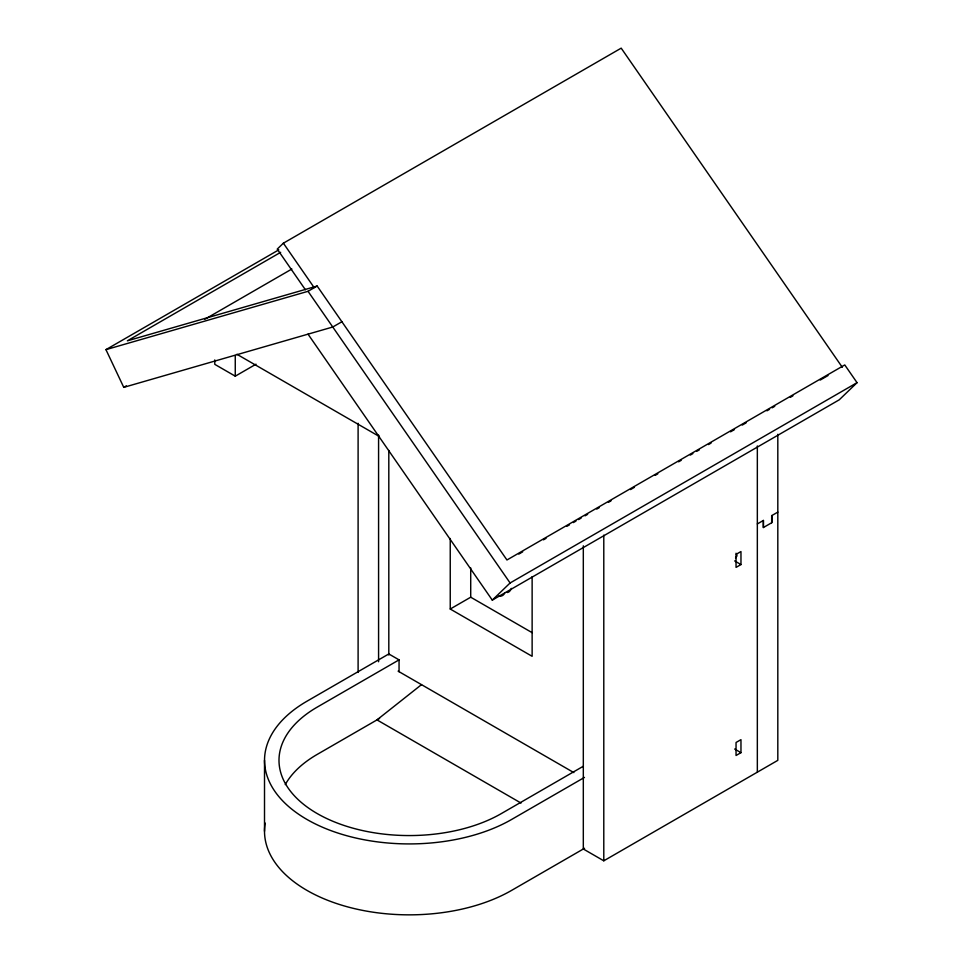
<?xml version="1.0" encoding="UTF-8"?>
<svg xmlns="http://www.w3.org/2000/svg" width="963" height="963" viewBox="0 0 963 963"><rect width="100%" height="100%" fill="white"/><g stroke="black" fill="none" stroke-linecap="round" stroke-linejoin="round"><path stroke-width="1.44" d="M735.551 557.962L737.044 555.82L736.045 553.231M842.312 367.3L621.195 48.15L283.375 243.194L277.236 249.104L305.403 289.767M308.028 334.161L492.286 600.118L510.101 582.976L857.046 382.672L844.768 364.941L506.947 559.985L317.152 286.035L127.357 340.83L280.678 252.306M857.046 382.672L839.242 399.814L492.286 600.118M421.553 684.609L376.978 719.891L521.019 803.058M341.889 321.75L332.765 327.011L123.758 387.355L105.954 349.641L278.776 249.862M204.83 319.271L291.873 269.014M123.758 387.355L126.358 385.85M105.954 349.641L308.028 291.308L317.152 286.035M214.785 359.921L214.785 364.351L235.261 376.172L256.002 364.195M518.78 554.098L522.68 551.847M543.469 539.834L546.069 538.341M566.858 526.34L569.458 524.835M573.358 522.584L575.958 521.091M578.546 519.587L581.146 518.082M585.047 515.831L587.647 514.338M596.747 509.078L599.335 507.585M608.435 502.337L611.036 500.832M630.524 489.577L634.424 487.326M655.213 475.325L657.813 473.832M678.602 461.819L681.202 460.326M690.29 455.078L692.891 453.573M696.791 451.322L699.391 449.817M708.479 444.569L711.079 443.076M730.568 431.821L734.468 429.57M742.268 425.068L746.156 422.817M766.945 410.816L769.545 409.311M772.145 407.818L774.746 406.314M790.334 397.31L792.934 395.817M820.223 380.06L828.024 375.558M450.239 538.473L450.239 609.025L470.714 597.204L532.13 632.667M399.055 671.693L399.055 659.872L317.152 707.155A130.294 75.222 0 0 0 317.152 813.53A130.294 75.222 0 0 0 501.422 813.53L583.313 766.247M379.578 718.398L317.152 754.438A130.294 75.222 0 0 0 285.241 784.616M757.339 523.932L763.49 520.381L763.49 527.471M777.815 512.111L771.676 515.65L771.676 522.753M740.968 564.559L736.045 567.388L736.045 554.387L740.968 551.546L740.968 564.559L734.661 560.911M584.457 777.418L511.654 819.441A144.775 83.588 0 0 1 306.92 819.441A144.775 83.588 0 0 1 306.92 701.245L388.811 653.961L399.055 659.872M740.968 752.657L736.045 755.498L736.045 742.485L740.968 739.656L740.968 752.657L734.661 749.021M584.553 848.283L511.654 890.366A144.775 83.588 0 0 1 347.39 906.821A144.775 83.588 0 0 1 265.21 823.076M583.313 545.804L583.313 848.993L603.789 860.814L777.815 760.349L777.815 434.289M236.91 354.276L379.434 436.552M450.239 609.025L532.13 656.309L532.13 576.608M398.104 671.139L573.852 772.603M283.375 243.194L314.107 287.552M308.028 291.308L510.101 582.976M771.881 515.542L771.881 522.632L763.286 527.592L763.286 520.501M757.339 445.953L757.339 772.17M603.789 535.115L603.789 860.814M470.714 567.917L470.714 597.204M388.811 450.491L388.811 655.033M378.579 435.107L378.579 661.75M358.104 423.287L358.104 672.439M264.512 760.337L264.512 831.262M235.261 355.479L235.261 376.172M507.32 592.534A14.481 8.354 60 0 0 509.367 591.523L510.161 590.668A14.481 8.354 60 0 0 511.281 588.357M504.672 593.148A14.481 8.354 60 0 1 498.702 596.133"/></g></svg>
